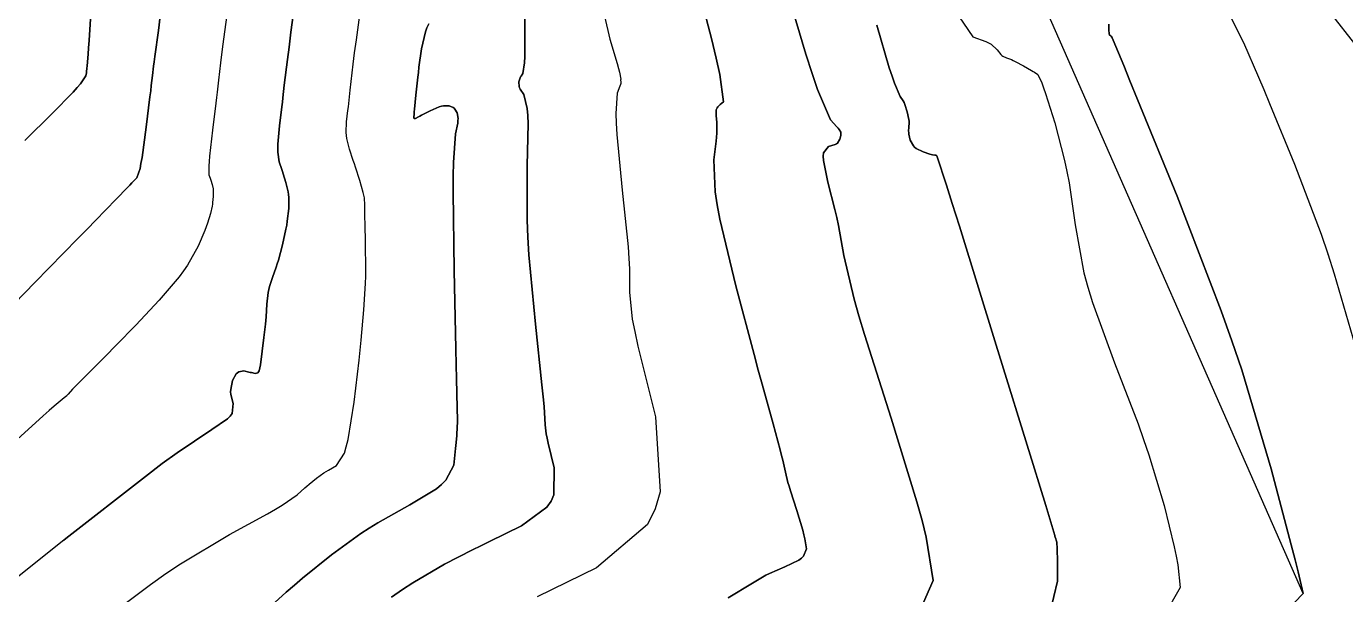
# Model space of a CAD drawing. Header units: metres. Extents: x 837476 to 838477, y 1189012 to 1191014.
# Drawn here: x 837823.5 to 837875.6, y 1189681.3 to 1189703.7 of the extents above; entities that cross this region are included whole.
import ezdxf

# ---------------------------------------------------------------- set-up
doc = ezdxf.new("R2010")
doc.units = ezdxf.units.M
doc.header["$LTSCALE"] = 0.3
for name, color, linetype in [('COTAS 10', 1, 'Continuous'), ('COTAS INT', 252, 'Continuous'), ('VIA2', 121, 'Continuous')]:
    doc.layers.add(name, color=color, linetype=linetype)

msp = doc.modelspace()

# ---------------------------------------------------------------- linework, layer by layer
at = {"layer": 'COTAS 10'}
for points in [[(837826.026, 1189704.685), (837825.934, 1189703.192), (837825.915, 1189702.896), (837825.899, 1189702.651), (837825.864, 1189702.191), (837825.849, 1189702.085), (837825.846, 1189702.063), (837825.844, 1189702.045), (837825.839, 1189702.008), (837825.835, 1189701.966), (837825.832, 1189701.945), (837825.829, 1189701.92), (837825.814, 1189701.796), (837825.597, 1189701.477), (837825.468, 1189701.329), (837825.307, 1189701.155), (837824.475, 1189700.311), (837823.399, 1189699.24)], [(837824.923, 1189700.766), (837825.307, 1189701.155), (837825.468, 1189701.329), (837825.597, 1189701.477), (837825.814, 1189701.796), (837825.829, 1189701.92), (837825.832, 1189701.945), (837825.835, 1189701.966), (837825.839, 1189702.008), (837825.844, 1189702.045), (837825.846, 1189702.063), (837825.849, 1189702.085), (837825.864, 1189702.191), (837825.899, 1189702.651), (837825.915, 1189702.896), (837825.934, 1189703.192), (837826.026, 1189704.685)], [(837839.366, 1189703.845), (837839.293, 1189703.693), (837839.229, 1189703.531), (837839.071, 1189702.859), (837838.977, 1189702.131), (837838.953, 1189701.933), (837838.93, 1189701.736), (837838.857, 1189701.036), (837838.803, 1189700.48), (837838.792, 1189700.374), (837838.784, 1189700.288), (837838.77, 1189700.148), (837838.771, 1189700.139), (837838.771, 1189700.136), (837838.772, 1189700.132), (837838.777, 1189700.116), (837838.791, 1189700.105), (837838.797, 1189700.104), (837838.805, 1189700.104), (837838.842, 1189700.115), (837838.958, 1189700.172), (837839.015, 1189700.201), (837839.082, 1189700.235), (837839.418, 1189700.409), (837839.78, 1189700.569), (837839.864, 1189700.595), (837839.942, 1189700.613), (837840.168, 1189700.613), (837840.328, 1189700.539), (837840.365, 1189700.511), (837840.398, 1189700.48), (837840.489, 1189700.339), (837840.521, 1189700.113), (837840.517, 1189700.027), (837840.507, 1189699.931), (837840.425, 1189699.503), (837840.344, 1189698.376), (837840.335, 1189697.839), (837840.332, 1189697.206), (837840.369, 1189694.11), (837840.432, 1189691.008), (837840.446, 1189690.371), (837840.457, 1189689.83), (837840.486, 1189688.678), (837840.495, 1189688.19), (837840.494, 1189688.068), (837840.492, 1189687.951), (837840.474, 1189687.577), (837840.439, 1189687.193), (837840.426, 1189687.07), (837840.412, 1189686.94), (837840.351, 1189686.413), (837840.042, 1189685.823), (837839.872, 1189685.653), (837839.665, 1189685.482), (837838.61, 1189684.84), (837837.347, 1189684.138), (837837.009, 1189683.929), (837836.676, 1189683.712), (837835.514, 1189682.875), (837834.374, 1189681.949), (837834.054, 1189681.677), (837833.733, 1189681.398), (837832.56, 1189680.334)], [(837832.56, 1189680.334), (837833.733, 1189681.398), (837834.054, 1189681.677), (837834.374, 1189681.949), (837835.514, 1189682.875), (837836.676, 1189683.712), (837837.009, 1189683.929), (837837.347, 1189684.138), (837838.61, 1189684.84), (837839.665, 1189685.482), (837839.872, 1189685.653), (837840.042, 1189685.823), (837840.351, 1189686.413), (837840.412, 1189686.94), (837840.426, 1189687.07), (837840.439, 1189687.193), (837840.474, 1189687.577), (837840.492, 1189687.951), (837840.494, 1189688.068), (837840.495, 1189688.19), (837840.486, 1189688.678), (837840.457, 1189689.83), (837840.446, 1189690.371), (837840.432, 1189691.008), (837840.369, 1189694.11), (837840.332, 1189697.206), (837840.335, 1189697.839), (837840.344, 1189698.376), (837840.425, 1189699.503), (837840.507, 1189699.931), (837840.517, 1189700.027), (837840.521, 1189700.113), (837840.489, 1189700.339), (837840.398, 1189700.48), (837840.365, 1189700.511), (837840.328, 1189700.539), (837840.168, 1189700.613), (837839.942, 1189700.613), (837839.864, 1189700.595), (837839.78, 1189700.569), (837839.418, 1189700.409), (837839.082, 1189700.235), (837839.015, 1189700.201), (837838.958, 1189700.172), (837838.842, 1189700.115), (837838.805, 1189700.104), (837838.797, 1189700.104), (837838.791, 1189700.105), (837838.777, 1189700.116), (837838.772, 1189700.132), (837838.771, 1189700.136), (837838.771, 1189700.139), (837838.77, 1189700.148), (837838.784, 1189700.288), (837838.792, 1189700.374), (837838.803, 1189700.48), (837838.857, 1189701.036), (837838.93, 1189701.736), (837838.953, 1189701.933), (837838.977, 1189702.131), (837839.071, 1189702.859), (837839.229, 1189703.531), (837839.293, 1189703.693), (837839.366, 1189703.845)], [(837857.071, 1189703.8), (837857.57, 1189702.116), (837857.677, 1189701.782), (837857.77, 1189701.506), (837857.995, 1189700.985), (837858.121, 1189700.802), (837858.152, 1189700.738), (837858.182, 1189700.668), (837858.278, 1189700.367), (837858.341, 1189700.069), (837858.35, 1189700), (837858.355, 1189699.938), (837858.346, 1189699.763), (837858.334, 1189699.604), (837858.338, 1189699.551), (837858.345, 1189699.494), (837858.398, 1189699.258), (837858.521, 1189699.027), (837858.572, 1189698.974), (837858.631, 1189698.926), (837858.908, 1189698.79), (837859.176, 1189698.706), (837859.231, 1189698.69), (837859.276, 1189698.678), (837859.369, 1189698.662), (837859.403, 1189698.662), (837859.412, 1189698.66), (837859.421, 1189698.657), (837859.453, 1189698.638), (837859.831, 1189697.475), (837860.059, 1189696.75), (837860.34, 1189695.85), (837861.798, 1189691.148), (837863.251, 1189686.443), (837863.529, 1189685.541), (837863.753, 1189684.814), (837864.11, 1189683.637), (837864.119, 1189683.591), (837864.122, 1189683.577), (837864.127, 1189683.562), (837864.148, 1189683.504), (837864.171, 1189683.445), (837864.181, 1189683.415), (837864.196, 1189683.366), (837864.208, 1189683.102), (837864.211, 1189682.952), (837864.214, 1189682.768), (837864.225, 1189681.826), (837863.926, 1189680.614)], [(837863.926, 1189680.614), (837864.225, 1189681.826), (837864.214, 1189682.768), (837864.211, 1189682.952), (837864.208, 1189683.102), (837864.196, 1189683.366), (837864.181, 1189683.415), (837864.171, 1189683.445), (837864.148, 1189683.504), (837864.127, 1189683.562), (837864.122, 1189683.577), (837864.119, 1189683.591), (837864.11, 1189683.637), (837863.753, 1189684.814), (837863.529, 1189685.541), (837863.251, 1189686.443), (837861.798, 1189691.148), (837860.34, 1189695.85), (837860.059, 1189696.75), (837859.831, 1189697.475), (837859.453, 1189698.638), (837859.421, 1189698.657), (837859.412, 1189698.66), (837859.403, 1189698.662), (837859.369, 1189698.662), (837859.276, 1189698.678), (837859.231, 1189698.69), (837859.176, 1189698.706), (837858.908, 1189698.79), (837858.631, 1189698.926), (837858.572, 1189698.974), (837858.521, 1189699.027), (837858.398, 1189699.258), (837858.345, 1189699.494), (837858.338, 1189699.551), (837858.334, 1189699.604), (837858.346, 1189699.763), (837858.355, 1189699.938), (837858.35, 1189700), (837858.341, 1189700.069), (837858.278, 1189700.367), (837858.182, 1189700.668), (837858.152, 1189700.738), (837858.121, 1189700.802), (837857.995, 1189700.985), (837857.77, 1189701.506), (837857.677, 1189701.782), (837857.57, 1189702.116), (837857.071, 1189703.8)]]:
    msp.add_lwpolyline(points, dxfattribs=at)
at = {"layer": 'COTAS INT'}
for points in [[(837849.488, 1189707.286), (837850.539, 1189703.266), (837850.726, 1189702.487), (837850.869, 1189701.854), (837851.01, 1189700.774), (837850.883, 1189700.662), (837850.858, 1189700.637), (837850.836, 1189700.616), (837850.789, 1189700.564), (837850.767, 1189700.526), (837850.761, 1189700.514), (837850.755, 1189700.501), (837850.731, 1189700.446), (837850.719, 1189700.335), (837850.72, 1189700.285), (837850.722, 1189700.228), (837850.747, 1189699.954), (837850.751, 1189699.53), (837850.741, 1189699.378), (837850.725, 1189699.21), (837850.627, 1189698.479), (837850.681, 1189697.21), (837850.762, 1189696.703), (837850.871, 1189696.129), (837851.502, 1189693.495), (837852.224, 1189690.79), (837852.391, 1189690.17), (837852.543, 1189689.607), (837852.975, 1189688.042), (837853.256, 1189687.021), (837853.314, 1189686.801), (837853.362, 1189686.609), (837853.466, 1189686.142), (837853.563, 1189685.733), (837853.607, 1189685.577), (837853.658, 1189685.403), (837853.908, 1189684.62), (837854.15, 1189683.839), (837854.197, 1189683.665), (837854.235, 1189683.509), (837854.302, 1189683.102), (837854.177, 1189682.819), (837854.095, 1189682.742), (837853.991, 1189682.665), (837853.444, 1189682.393), (837852.832, 1189682.132), (837852.687, 1189682.062), (837852.553, 1189681.994), (837852.159, 1189681.757), (837851.206, 1189681.166)], [(837851.206, 1189681.166), (837852.159, 1189681.757), (837852.553, 1189681.994), (837852.687, 1189682.062), (837852.832, 1189682.132), (837853.444, 1189682.393), (837853.991, 1189682.665), (837854.095, 1189682.742), (837854.177, 1189682.819), (837854.302, 1189683.102), (837854.235, 1189683.509), (837854.197, 1189683.665), (837854.15, 1189683.839), (837853.908, 1189684.62), (837853.658, 1189685.403), (837853.607, 1189685.577), (837853.563, 1189685.733), (837853.466, 1189686.142), (837853.362, 1189686.609), (837853.314, 1189686.801), (837853.256, 1189687.021), (837852.975, 1189688.042), (837852.543, 1189689.607), (837852.391, 1189690.17), (837852.224, 1189690.79), (837851.502, 1189693.495), (837850.871, 1189696.129), (837850.762, 1189696.703), (837850.681, 1189697.21), (837850.627, 1189698.479), (837850.725, 1189699.21), (837850.741, 1189699.378), (837850.751, 1189699.53), (837850.747, 1189699.954), (837850.722, 1189700.228), (837850.72, 1189700.285), (837850.719, 1189700.335), (837850.731, 1189700.446), (837850.755, 1189700.501), (837850.761, 1189700.514), (837850.767, 1189700.526), (837850.789, 1189700.564), (837850.836, 1189700.616), (837850.858, 1189700.637), (837850.883, 1189700.662), (837851.01, 1189700.774), (837850.869, 1189701.854), (837850.726, 1189702.487), (837850.539, 1189703.266), (837849.488, 1189707.286)], [(837834.306, 1189706.389), (837833.918, 1189703.518), (837833.84, 1189702.934), (837833.775, 1189702.442), (837833.65, 1189701.425), (837833.597, 1189700.923), (837833.578, 1189700.755), (837833.557, 1189700.574), (837833.466, 1189699.817), (837833.402, 1189699.089), (837833.397, 1189698.926), (837833.399, 1189698.78), (837833.453, 1189698.393), (837833.55, 1189698.1), (837833.578, 1189698.014), (837833.607, 1189697.926), (837833.716, 1189697.587), (837833.803, 1189697.212), (837833.817, 1189697.101), (837833.826, 1189696.987), (837833.826, 1189696.548), (837833.771, 1189696.048), (837833.747, 1189695.896), (837833.718, 1189695.737), (837833.58, 1189695.112), (837833.42, 1189694.511), (837833.377, 1189694.367), (837833.334, 1189694.234), (837833.184, 1189693.834), (837833.062, 1189693.468), (837833.036, 1189693.355), (837833.015, 1189693.238), (837832.966, 1189692.772), (837832.933, 1189692.268), (837832.921, 1189692.126), (837832.908, 1189691.983), (837832.849, 1189691.456), (837832.716, 1189690.38), (837832.659, 1189690.138), (837832.637, 1189690.095), (837832.612, 1189690.063), (837832.5, 1189690.031), (837832.352, 1189690.069), (837832.304, 1189690.08), (837832.255, 1189690.092), (837832.053, 1189690.134), (837831.851, 1189690.102), (837831.802, 1189690.067), (837831.755, 1189690.02), (837831.608, 1189689.755), (837831.533, 1189689.408), (837831.531, 1189689.31), (837831.537, 1189689.21), (837831.627, 1189688.843), (837831.586, 1189688.46), (837831.509, 1189688.351), (837831.403, 1189688.24), (837830.786, 1189687.826), (837829.413, 1189686.906), (837828.831, 1189686.476), (837828.162, 1189685.971), (837825.017, 1189683.511), (837822.021, 1189681.132)], [(837824.923, 1189683.437), (837825.017, 1189683.511), (837828.162, 1189685.971), (837828.831, 1189686.476), (837829.413, 1189686.906), (837830.786, 1189687.826), (837831.403, 1189688.24), (837831.509, 1189688.351), (837831.586, 1189688.46), (837831.627, 1189688.843), (837831.537, 1189689.21), (837831.531, 1189689.31), (837831.533, 1189689.408), (837831.608, 1189689.755), (837831.755, 1189690.02), (837831.802, 1189690.067), (837831.851, 1189690.102), (837832.053, 1189690.134), (837832.255, 1189690.092), (837832.304, 1189690.08), (837832.352, 1189690.069), (837832.5, 1189690.031), (837832.612, 1189690.063), (837832.637, 1189690.095), (837832.659, 1189690.138), (837832.716, 1189690.38), (837832.849, 1189691.456), (837832.908, 1189691.983), (837832.921, 1189692.126), (837832.933, 1189692.268), (837832.966, 1189692.772), (837833.015, 1189693.238), (837833.036, 1189693.355), (837833.062, 1189693.468), (837833.184, 1189693.834), (837833.334, 1189694.234), (837833.377, 1189694.367), (837833.42, 1189694.511), (837833.58, 1189695.112), (837833.718, 1189695.737), (837833.747, 1189695.896), (837833.771, 1189696.048), (837833.826, 1189696.548), (837833.826, 1189696.987), (837833.817, 1189697.101), (837833.803, 1189697.212), (837833.716, 1189697.587), (837833.607, 1189697.926), (837833.578, 1189698.014), (837833.55, 1189698.1), (837833.453, 1189698.393), (837833.399, 1189698.78), (837833.397, 1189698.926), (837833.402, 1189699.089), (837833.466, 1189699.817), (837833.557, 1189700.574), (837833.578, 1189700.755), (837833.597, 1189700.923), (837833.65, 1189701.425), (837833.775, 1189702.442), (837833.84, 1189702.934), (837833.918, 1189703.518), (837834.306, 1189706.389)], [(837858.782, 1189680.654), (837859.31, 1189681.851), (837859.026, 1189683.572), (837858.863, 1189684.229), (837858.664, 1189684.963), (837857.642, 1189688.267), (837856.589, 1189691.573), (837856.371, 1189692.309), (837856.185, 1189692.967), (837855.778, 1189694.696), (837855.56, 1189695.885), (837855.493, 1189696.203), (837855.422, 1189696.515), (837855.145, 1189697.6), (837854.968, 1189698.454), (837854.961, 1189698.622), (837854.972, 1189698.759), (837855.164, 1189699.003), (837855.423, 1189699.077), (837855.477, 1189699.106), (837855.522, 1189699.139), (837855.618, 1189699.292), (837855.651, 1189699.444), (837855.656, 1189699.477), (837855.66, 1189699.505), (837855.66, 1189699.575), (837855.59, 1189699.675), (837855.55, 1189699.723), (837855.5, 1189699.779), (837855.247, 1189700.057), (837854.732, 1189701.253), (837854.517, 1189701.888), (837854.271, 1189702.656), (837853.124, 1189706.528)], [(837853.124, 1189706.528), (837854.271, 1189702.656), (837854.517, 1189701.888), (837854.732, 1189701.253), (837855.247, 1189700.057), (837855.5, 1189699.779), (837855.55, 1189699.723), (837855.59, 1189699.675), (837855.66, 1189699.575), (837855.66, 1189699.505), (837855.656, 1189699.477), (837855.651, 1189699.444), (837855.618, 1189699.292), (837855.522, 1189699.139), (837855.477, 1189699.106), (837855.423, 1189699.077), (837855.164, 1189699.003), (837854.972, 1189698.759), (837854.961, 1189698.622), (837854.968, 1189698.454), (837855.145, 1189697.6), (837855.422, 1189696.515), (837855.493, 1189696.203), (837855.56, 1189695.885), (837855.778, 1189694.696), (837856.185, 1189692.967), (837856.371, 1189692.309), (837856.589, 1189691.573), (837857.642, 1189688.267), (837858.664, 1189684.963), (837858.863, 1189684.229), (837859.026, 1189683.572), (837859.31, 1189681.851), (837858.782, 1189680.654)], [(837825.983, 1189679.906), (837828.361, 1189681.704), (837828.969, 1189682.128), (837829.555, 1189682.521), (837831.49, 1189683.675), (837832.991, 1189684.491), (837833.303, 1189684.671), (837833.571, 1189684.832), (837834.166, 1189685.246), (837834.467, 1189685.518), (837834.549, 1189685.59), (837834.631, 1189685.66), (837834.924, 1189685.897), (837835.222, 1189686.112), (837835.307, 1189686.168), (837835.394, 1189686.221), (837835.718, 1189686.401), (837836.027, 1189686.888), (837836.105, 1189687.136), (837836.179, 1189687.432), (837836.417, 1189688.908), (837836.608, 1189690.558), (837836.651, 1189690.963), (837836.691, 1189691.347), (837836.801, 1189692.548), (837836.863, 1189693.591), (837836.872, 1189693.874), (837836.878, 1189694.156), (837836.868, 1189695.154), (837836.844, 1189695.988), (837836.841, 1189696.166), (837836.839, 1189696.321), (837836.843, 1189696.69), (837836.82, 1189696.974), (837836.8, 1189697.074), (837836.775, 1189697.185), (837836.637, 1189697.665), (837836.469, 1189698.185), (837836.425, 1189698.321), (837836.381, 1189698.453), (837836.233, 1189698.901), (837836.129, 1189699.325), (837836.114, 1189699.442), (837836.104, 1189699.559), (837836.118, 1189699.982), (837836.17, 1189700.431), (837836.185, 1189700.564), (837836.2, 1189700.702), (837836.253, 1189701.231), (837836.375, 1189702.253), (837836.433, 1189702.701), (837836.501, 1189703.22), (837836.835, 1189705.693)], [(837825.983, 1189679.906), (837828.361, 1189681.704), (837828.969, 1189682.128), (837829.555, 1189682.521), (837831.49, 1189683.675), (837832.991, 1189684.491), (837833.303, 1189684.671), (837833.571, 1189684.832), (837834.166, 1189685.246), (837834.467, 1189685.518), (837834.549, 1189685.59), (837834.631, 1189685.66), (837834.924, 1189685.897), (837835.222, 1189686.112), (837835.307, 1189686.168), (837835.394, 1189686.221), (837835.718, 1189686.401), (837836.027, 1189686.888), (837836.105, 1189687.136), (837836.179, 1189687.432), (837836.417, 1189688.908), (837836.608, 1189690.558), (837836.651, 1189690.963), (837836.691, 1189691.347), (837836.801, 1189692.548), (837836.863, 1189693.591), (837836.872, 1189693.874), (837836.878, 1189694.156), (837836.868, 1189695.154), (837836.844, 1189695.988), (837836.841, 1189696.166), (837836.839, 1189696.321), (837836.843, 1189696.69), (837836.82, 1189696.974), (837836.8, 1189697.074), (837836.775, 1189697.185), (837836.637, 1189697.665), (837836.469, 1189698.185), (837836.425, 1189698.321), (837836.381, 1189698.453), (837836.233, 1189698.901), (837836.129, 1189699.325), (837836.114, 1189699.442), (837836.104, 1189699.559), (837836.118, 1189699.982), (837836.17, 1189700.431), (837836.185, 1189700.564), (837836.2, 1189700.702), (837836.253, 1189701.231), (837836.375, 1189702.253), (837836.433, 1189702.701), (837836.501, 1189703.22), (837836.835, 1189705.693)], [(837828.829, 1189704.844), (837828.678, 1189703.59), (837828.539, 1189702.563), (837828.511, 1189702.354), (837828.488, 1189702.177), (837828.443, 1189701.813), (837828.396, 1189701.407), (837828.372, 1189701.205), (837828.343, 1189700.963), (837828.196, 1189699.762), (837828.03, 1189698.569), (837827.988, 1189698.332), (837827.949, 1189698.135), (837827.822, 1189697.759), (837827.627, 1189697.562), (837827.545, 1189697.478), (837827.45, 1189697.38), (837827.006, 1189696.921), (837826.194, 1189696.086), (837825.867, 1189695.752), (837825.497, 1189695.373), (837823.792, 1189693.634), (837822.157, 1189691.96)], [(837831.492, 1189704.989), (837831.228, 1189703.04), (837831.175, 1189702.644), (837831.132, 1189702.309), (837831.046, 1189701.619), (837830.994, 1189701.144), (837830.971, 1189700.945), (837830.944, 1189700.717), (837830.814, 1189699.652), (837830.699, 1189698.618), (837830.681, 1189698.409), (837830.668, 1189698.234), (837830.673, 1189697.885), (837830.718, 1189697.748), (837830.731, 1189697.708), (837830.744, 1189697.667), (837830.796, 1189697.508), (837830.836, 1189697.334), (837830.842, 1189697.282), (837830.847, 1189697.228), (837830.847, 1189697.024), (837830.821, 1189696.79), (837830.81, 1189696.719), (837830.796, 1189696.645), (837830.732, 1189696.353), (837830.611, 1189695.968), (837830.562, 1189695.834), (837830.506, 1189695.689), (837830.247, 1189695.07), (837829.826, 1189694.319), (837829.668, 1189694.091), (837829.491, 1189693.854), (837828.702, 1189692.927), (837827.784, 1189691.949), (837827.526, 1189691.68), (837827.267, 1189691.413), (837826.317, 1189690.453), (837825.547, 1189689.683), (837825.401, 1189689.535), (837825.284, 1189689.416), (837825.104, 1189689.219), (837825.086, 1189689.189), (837825.071, 1189689.175), (837825.052, 1189689.158), (837824.946, 1189689.076), (837824.558, 1189688.742), (837824.36, 1189688.567), (837824.123, 1189688.356), (837822.942, 1189687.296)], [(837831.492, 1189704.989), (837831.228, 1189703.04), (837831.175, 1189702.644), (837831.132, 1189702.309), (837831.046, 1189701.619), (837830.994, 1189701.144), (837830.971, 1189700.945), (837830.944, 1189700.717), (837830.814, 1189699.652), (837830.699, 1189698.618), (837830.681, 1189698.409), (837830.668, 1189698.234), (837830.673, 1189697.885), (837830.718, 1189697.748), (837830.731, 1189697.708), (837830.744, 1189697.667), (837830.796, 1189697.508), (837830.836, 1189697.334), (837830.842, 1189697.282), (837830.847, 1189697.228), (837830.847, 1189697.024), (837830.821, 1189696.79), (837830.81, 1189696.719), (837830.796, 1189696.645), (837830.732, 1189696.353), (837830.611, 1189695.968), (837830.562, 1189695.834), (837830.506, 1189695.689), (837830.247, 1189695.07), (837829.826, 1189694.319), (837829.668, 1189694.091), (837829.491, 1189693.854), (837828.702, 1189692.927), (837827.784, 1189691.949), (837827.526, 1189691.68), (837827.267, 1189691.413), (837826.317, 1189690.453), (837825.547, 1189689.683), (837825.401, 1189689.535), (837825.284, 1189689.416), (837825.104, 1189689.219), (837825.086, 1189689.189), (837825.071, 1189689.175), (837825.052, 1189689.158), (837824.946, 1189689.076), (837824.923, 1189689.057)], [(837824.923, 1189694.788), (837825.497, 1189695.373), (837825.867, 1189695.752), (837826.194, 1189696.086), (837827.006, 1189696.921), (837827.45, 1189697.38), (837827.545, 1189697.478), (837827.627, 1189697.562), (837827.822, 1189697.759), (837827.949, 1189698.135), (837827.988, 1189698.332), (837828.03, 1189698.569), (837828.196, 1189699.762), (837828.343, 1189700.963), (837828.372, 1189701.205), (837828.396, 1189701.407), (837828.443, 1189701.813), (837828.488, 1189702.177), (837828.511, 1189702.354), (837828.539, 1189702.563), (837828.678, 1189703.59), (837828.829, 1189704.844)], [(837846.101, 1189705.079), (837846.523, 1189703.242), (837846.814, 1189702.276), (837846.868, 1189702.088), (837846.909, 1189701.934), (837846.961, 1189701.664), (837846.946, 1189701.623), (837846.945, 1189701.614), (837846.946, 1189701.605), (837846.962, 1189701.579), (837846.955, 1189701.493), (837846.942, 1189701.447), (837846.923, 1189701.39), (837846.813, 1189701.105), (837846.757, 1189700.304), (837846.773, 1189699.923), (837846.801, 1189699.473), (837847.014, 1189697.272), (837847.24, 1189695.042), (837847.276, 1189694.573), (837847.301, 1189694.169), (837847.296, 1189693.246), (837847.407, 1189692.185), (837847.505, 1189691.694), (837847.632, 1189691.117), (837848.333, 1189688.319), (837848.517, 1189685.364), (837848.318, 1189684.687), (837848.01, 1189684.072), (837845.996, 1189682.362), (837843.644, 1189681.213)], [(837846.101, 1189705.079), (837846.523, 1189703.242), (837846.814, 1189702.276), (837846.868, 1189702.088), (837846.909, 1189701.934), (837846.961, 1189701.664), (837846.946, 1189701.623), (837846.945, 1189701.614), (837846.946, 1189701.605), (837846.962, 1189701.579), (837846.955, 1189701.493), (837846.942, 1189701.447), (837846.923, 1189701.39), (837846.813, 1189701.105), (837846.757, 1189700.304), (837846.773, 1189699.923), (837846.801, 1189699.473), (837847.014, 1189697.272), (837847.24, 1189695.042), (837847.276, 1189694.573), (837847.301, 1189694.169), (837847.296, 1189693.246), (837847.407, 1189692.185), (837847.505, 1189691.694), (837847.632, 1189691.117), (837848.333, 1189688.319), (837848.517, 1189685.364), (837848.318, 1189684.687), (837848.01, 1189684.072), (837845.996, 1189682.362), (837843.644, 1189681.213)], [(837859.968, 1189704.662), (837860.868, 1189703.335), (837861.382, 1189703.152), (837861.493, 1189703.098), (837861.59, 1189703.042), (837861.829, 1189702.828), (837861.978, 1189702.641), (837862.019, 1189702.602), (837862.06, 1189702.57), (837862.207, 1189702.501), (837862.397, 1189702.434), (837862.466, 1189702.404), (837862.541, 1189702.367), (837862.871, 1189702.192), (837863.187, 1189702.01), (837863.253, 1189701.97), (837863.311, 1189701.934), (837863.446, 1189701.843), (837863.594, 1189701.513), (837863.66, 1189701.326), (837863.738, 1189701.099), (837864.109, 1189699.934), (837864.501, 1189698.445), (837864.592, 1189698.012), (837864.675, 1189697.57), (837864.911, 1189695.903), (837865.262, 1189694.018), (837865.419, 1189693.44), (837865.601, 1189692.837), (837866.471, 1189690.457), (837867.403, 1189688.047), (837867.624, 1189687.426), (837867.828, 1189686.825), (837868.432, 1189684.82), (837868.833, 1189683.184), (837868.91, 1189682.814), (837868.972, 1189682.481), (837869.074, 1189681.583), (837868.421, 1189680.452)], [(837859.968, 1189704.662), (837860.868, 1189703.335), (837861.382, 1189703.152), (837861.493, 1189703.098), (837861.59, 1189703.042), (837861.829, 1189702.828), (837861.978, 1189702.641), (837862.019, 1189702.602), (837862.06, 1189702.57), (837862.207, 1189702.501), (837862.397, 1189702.434), (837862.466, 1189702.404), (837862.541, 1189702.367), (837862.871, 1189702.192), (837863.187, 1189702.01), (837863.253, 1189701.97), (837863.311, 1189701.934), (837863.446, 1189701.843), (837863.594, 1189701.513), (837863.66, 1189701.326), (837863.738, 1189701.099), (837864.109, 1189699.934), (837864.501, 1189698.445), (837864.592, 1189698.012), (837864.675, 1189697.57), (837864.911, 1189695.903), (837865.262, 1189694.018), (837865.419, 1189693.44), (837865.601, 1189692.837), (837866.471, 1189690.457), (837867.403, 1189688.047), (837867.624, 1189687.426), (837867.828, 1189686.825), (837868.432, 1189684.82), (837868.833, 1189683.184), (837868.91, 1189682.814), (837868.972, 1189682.481), (837869.074, 1189681.583), (837868.421, 1189680.452)], [(837843.168, 1189704.319), (837843.166, 1189702.842), (837843.159, 1189702.553), (837843.148, 1189702.315), (837843.085, 1189701.89), (837843.011, 1189701.785), (837842.994, 1189701.75), (837842.977, 1189701.712), (837842.93, 1189701.554), (837842.935, 1189701.37), (837842.953, 1189701.317), (837842.977, 1189701.263), (837843.121, 1189701.059), (837843.258, 1189700.5), (837843.276, 1189700.223), (837843.287, 1189699.893), (837843.258, 1189698.257), (837843.257, 1189696.089), (837843.285, 1189695.422), (837843.326, 1189694.728), (837843.577, 1189691.981), (837843.838, 1189689.588), (837843.886, 1189689.116), (837843.922, 1189688.727), (837843.965, 1189688.013), (837844.004, 1189687.646), (837844.038, 1189687.476), (837844.082, 1189687.276), (837844.324, 1189686.307), (837844.314, 1189685.247), (837844.198, 1189684.99), (837844.033, 1189684.749), (837843.031, 1189684.01), (837841.759, 1189683.392), (837841.424, 1189683.228), (837841.097, 1189683.066), (837839.981, 1189682.506), (837838.738, 1189681.769), (837838.331, 1189681.497), (837837.897, 1189681.194)], [(837837.897, 1189681.194), (837838.331, 1189681.497), (837838.738, 1189681.769), (837839.981, 1189682.506), (837841.097, 1189683.066), (837841.424, 1189683.228), (837841.759, 1189683.392), (837843.031, 1189684.01), (837844.033, 1189684.749), (837844.198, 1189684.99), (837844.314, 1189685.247), (837844.324, 1189686.307), (837844.082, 1189687.276), (837844.038, 1189687.476), (837844.004, 1189687.646), (837843.965, 1189688.013), (837843.922, 1189688.727), (837843.886, 1189689.116), (837843.838, 1189689.588), (837843.577, 1189691.981), (837843.326, 1189694.728), (837843.285, 1189695.422), (837843.257, 1189696.089), (837843.258, 1189698.257), (837843.287, 1189699.893), (837843.276, 1189700.223), (837843.258, 1189700.5), (837843.121, 1189701.059), (837842.977, 1189701.263), (837842.953, 1189701.317), (837842.935, 1189701.37), (837842.93, 1189701.554), (837842.977, 1189701.712), (837842.994, 1189701.75), (837843.011, 1189701.785), (837843.085, 1189701.89), (837843.148, 1189702.315), (837843.159, 1189702.553), (837843.166, 1189702.842), (837843.168, 1189704.319)], [(837876.261, 1189702.696), (837874.772, 1189704.59)], [(837866.252, 1189703.831), (837866.253, 1189703.559), (837866.255, 1189703.507), (837866.258, 1189703.465), (837866.277, 1189703.399), (837866.301, 1189703.394), (837866.308, 1189703.39), (837866.314, 1189703.386), (837866.337, 1189703.366), (837866.364, 1189703.326), (837866.373, 1189703.31), (837866.383, 1189703.291), (837866.423, 1189703.205), (837866.837, 1189702.198), (837867.082, 1189701.599), (837867.384, 1189700.861), (837868.946, 1189697.039), (837870.692, 1189692.512), (837871.109, 1189691.329), (837871.499, 1189690.177), (837872.667, 1189686.274), (837873.458, 1189683.265), (837873.609, 1189682.676), (837873.73, 1189682.195), (837873.924, 1189681.339), (837872.915, 1189680.291)], [(837872.915, 1189680.291), (837873.924, 1189681.339), (837873.73, 1189682.195), (837873.609, 1189682.676), (837873.458, 1189683.265), (837872.667, 1189686.274), (837871.499, 1189690.177), (837871.109, 1189691.329), (837870.692, 1189692.512), (837868.946, 1189697.039), (837867.384, 1189700.861), (837867.082, 1189701.599), (837866.837, 1189702.198), (837866.423, 1189703.205), (837866.383, 1189703.291), (837866.373, 1189703.31), (837866.364, 1189703.326), (837866.337, 1189703.366), (837866.314, 1189703.386), (837866.308, 1189703.39), (837866.301, 1189703.394), (837866.277, 1189703.399), (837866.258, 1189703.465), (837866.255, 1189703.507), (837866.253, 1189703.559), (837866.252, 1189703.831)], [(837874.923, 1189694.718), (837874.915, 1189694.744), (837874.649, 1189695.52), (837873.6, 1189698.286), (837872.612, 1189700.689), (837872.384, 1189701.237), (837872.176, 1189701.734), (837871.589, 1189703.101), (837871.113, 1189704.033)], [(837876.005, 1189691.111), (837875.171, 1189693.964), (837874.915, 1189694.744), (837874.649, 1189695.52), (837873.6, 1189698.286), (837872.612, 1189700.689), (837872.384, 1189701.237), (837872.176, 1189701.734), (837871.589, 1189703.101), (837871.113, 1189704.033)]]:
    msp.add_lwpolyline(points, dxfattribs=at)
at = {"layer": 'VIA2'}
msp.add_line((837873.924, 1189681.339), (837830.004, 1189781.226), dxfattribs=at)

doc.saveas('drawing.dxf')
